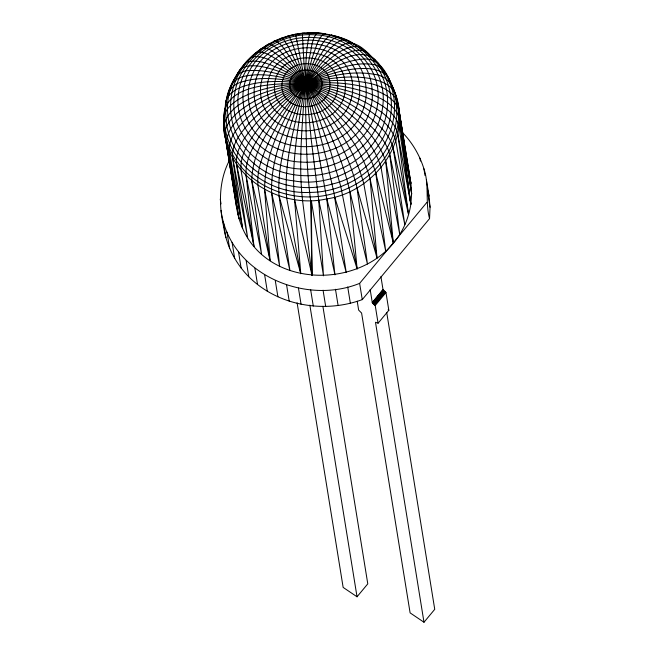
<?xml version="1.0" encoding="UTF-8"?>
<svg xmlns="http://www.w3.org/2000/svg" width="655" height="655" viewBox="0 0 655 655"><rect width="100%" height="100%" fill="white"/><g stroke="black" fill="none" stroke-linecap="round" stroke-linejoin="round"><path stroke-width="0.98" d="M229.365 160.5C218.745 180.805 218.696 204.728 223.658 226.646C226.335 245.535 235.407 263.204 248.777 276.754C277.892 305.86 324.11 313.622 362.256 299.613L429.557 218.59C425.054 202.207 429.508 185.013 423.916 168.785C419.56 154.826 411.93 141.914 401.531 131.598M429.557 218.59L430.04 207.275L429.033 196.041L426.405 179.797M224.28 124.245C217.198 81.9 278.825 83.332 305.697 83.774C328.523 85.453 351.424 90.169 372.171 100.1C383.191 105.914 395.956 113.421 398.977 126.489L410.841 204.245C396.668 294.513 252.502 301.726 236.774 208.585L225.197 136.911C219.867 122.313 230.789 109 242.98 102.426C262 91.25 283.959 86.198 305.697 83.774C327.95 81.687 350.875 82.358 372.31 89.211C383.281 93.125 396.414 99.224 399.165 111.751L410.931 183.4L411.635 193.806L410.841 204.245L397.765 133.808C393.811 118.244 378.328 109.5 365.253 102.245C346.585 92.871 326.288 87.025 305.697 83.774C285.293 80.925 263.916 79.828 244.02 86.116C235.055 89.006 224.239 95.925 225.525 106.724M230.151 89.006C242.997 50.934 286.137 26.871 325.494 33.888L317.176 32.922C311.379 39.382 311.6 49.42 309.397 57.493C306.589 73.876 304.829 90.423 303.429 106.978C301.325 138.008 298.967 169.35 302.544 200.348L312.042 275.436L311.313 200.504L323.496 275.837L318.739 200.053L311.166 139.056L303.985 63.461L302.422 35.1L302.675 33.184L304.804 33.233M223.994 126.178C225.295 176.293 280.266 209.559 326.788 198.891C374.013 192.054 412.609 141.046 395.464 94.009C389.545 80.213 383.028 58.303 364.467 59.032C345.414 59.982 328.114 69.561 312.238 79.37C292.441 92.322 274.412 108.149 259.642 126.677C250.431 139.269 239.795 153.63 240.999 170.071L253.993 246.337L246.108 175.646C244.831 158.985 254.566 143.944 263.081 130.435C275.043 113.012 289.575 97.415 305.697 83.774C324.135 70.634 364.115 35.288 381.488 68.112L380.211 66.72M399.165 111.751L411.635 193.806L399.427 118.498L410.841 204.245L399.444 119.112C395.71 104.104 379.499 97.3 366.391 92.347C346.896 85.821 326.19 83.521 305.697 83.774C284.221 84.38 262.229 87.377 242.776 96.981C237.102 100.002 231.641 103.695 227.662 108.82C222.733 114.666 223.592 122.559 224.166 129.624L236.774 208.585L236.447 203.861M224.747 108.206L223.887 122.264M225.385 104.21L226.843 98.823M267.24 44.818L268.427 44.196C277.892 45.793 283.435 55.642 289.723 62.037C300.285 75.129 309.569 89.195 318.33 103.531C333.706 130.247 349.844 157.495 357 187.748L367.439 264.039L349.876 191.465C342.483 158.453 327.451 127.709 312.82 97.407C305.607 83.291 298.066 69.307 289.289 56.093C284.974 50.853 281.666 43.074 274.805 40.872L273.888 41.347L288.036 36.131L295.471 34.224L295.667 34.764L310.061 106.585L326.788 198.891L334.959 274.863L318.739 200.053M247.762 61.431C252.478 54.005 261.222 49.24 268.427 44.196M229.651 90.898L227.326 97.03C229.954 85.437 235.382 70.036 249.915 70.552C269.303 69.586 288.069 76.422 305.697 83.774C327.197 93.329 347.584 105.627 365.375 121.077C375.479 130.517 386.54 140.899 389.782 154.875L404.815 224.526L393.147 148.063C389.103 131.991 374.726 121.339 362.149 111.849C342.647 98.365 320.876 88.261 298.205 81.4C280.43 76.537 261.361 72.148 243.046 76.594C226.876 80.647 225.819 101.509 224.354 114.887M242.325 67.833C244.88 61.897 250.709 57.935 255.401 53.685M236.668 75.472C210.132 119.267 244.724 175.982 293.53 180.813C341.558 189.876 396.005 150.175 391.101 99.02C389.013 77.609 376.396 56.142 357.098 46.341C339.904 46.841 327.328 61.562 315.669 72.517C297.763 91.667 282.78 113.528 271.064 136.977C264.186 152.107 256.49 168.31 257.947 185.365L270.13 260.665L264.579 189.41C264.702 148.267 288.069 110.908 310.069 77.593C320.082 64.722 330.39 50.55 345.644 43.598C357.466 40.176 368.962 53.718 375.937 61.66M233.786 80.303L234.777 78.698M235.759 77.102C239.558 69.209 245.469 63.142 251.561 57.116C262.851 54.545 273.454 62.135 282.919 67.252C297.591 76.479 310.945 87.664 323.488 99.585C344.325 121.085 367.373 143.772 375.847 173.321L393.278 242.858L385.754 161.384C374.087 127.553 341.124 106.495 312.558 87.688C296.813 78.584 280.193 70.339 262.254 66.704C254.025 65.279 241.155 64.051 237.74 73.9L238.887 72.386M253.886 54.848C259.814 47.889 269.827 55.593 275.861 58.794C291.057 68.865 304.141 81.76 316.521 95.049C337.939 120.045 361.011 146.311 370.042 178.643L385.672 250.898L375.847 173.321M221.038 210.402C228.98 273.053 304.125 305.901 359.628 283.369L426.929 202.346M383.011 289.567L385.967 292.548L388.833 310.273L378.091 323.202L375.225 305.484L372.269 302.504L383.011 289.567L380.915 276.615M372.327 302.716L383.069 289.78M372.449 302.97L383.2 290.034M372.638 303.249L383.38 290.312M372.867 303.543L383.609 290.607M373.145 303.854L383.887 290.918M373.465 304.166L384.207 291.229M373.8 304.469L384.55 291.532M374.161 304.755L384.911 291.819M374.529 305.017L385.271 292.081M375.225 305.484L385.967 292.548M297.108 302.79L343.146 587.412L357.032 596.779L367.782 583.851L322.882 306.294M357.212 301.226L358.645 310.085L361.601 313.065L410.104 612.875L423.99 622.25L434.74 609.314L386.72 312.533M258.43 51.368C262.721 44.655 270.826 49.755 275.518 53.399C288.921 63.674 299.933 76.668 310.527 89.719C331.938 118.416 354.339 148.398 363.746 183.465L377.01 258.005L357 187.748M288.036 36.131L288.388 35.861L289.69 37.491L293.022 45.203L303.592 76.881L316.586 121.683L326.452 159.386L334.05 193.331L346.225 272.546L326.788 198.891M280.839 38.449L281.478 38.088L283.533 39.472L288.372 46.701L300.146 70.822L314.343 105.406L330.366 150.429L340.796 186.536L357.114 268.918L334.697 197.065M334.091 36.295L331.397 35.092C322.383 39.112 319.517 50.312 315.137 58.361C308.497 73.884 303.462 90.038 299.081 106.315C291.925 136.207 284.114 166.968 286.653 197.925L300.784 273.675L294.529 199.472C291.377 165.813 297.165 132.007 302.651 98.88C305.631 83.251 309.029 67.662 313.966 52.523C316.766 46.177 318.002 37.556 324.348 33.708C335.36 35.902 347.608 38.326 356.345 45.727M295.413 34.428L302.913 33.34M307.637 33.061L318.019 33.069M310.47 32.889L309.93 32.75C303.633 56.584 306.663 82.456 305.639 107.035C306.163 138.23 306.54 169.563 310.642 200.545L312.042 275.436L294.529 199.472M331.397 35.092C362.387 41.83 388.472 70.314 387.58 102.827C387.334 135.978 360.88 164.495 329.621 172.601C298.033 181.648 260.453 170.889 241.711 143.06C224.731 118.932 227.711 84.315 246.853 62.282C258.504 58.524 270.49 64.853 281.02 69.332C296.74 77.085 311.256 87.082 324.921 98.004C347.134 117.474 372.253 138.295 381.095 167.557L393.278 242.858M342.344 38.76L345.005 39.783M355.321 44.483C350.974 43.271 347.404 38.645 342.573 39.881C338.029 41.257 334.41 44.524 331.037 47.725C318.993 60.219 310.175 75.382 302.029 90.587C286.841 122.518 270.417 156.725 271.62 192.873L279.652 266.233L264.579 189.41M359.603 47.045L363.378 50.329M388.137 309.799L388.833 310.273M378.091 323.202L375.487 322.268L423.99 622.25M341.46 38.416C333.935 33.962 327.868 45.015 323.791 49.805C313.671 64.771 306.393 81.433 299.793 98.184C288.863 129.428 277.032 162.137 278.997 195.714L289.928 270.597L271.62 192.873M364.131 50.893L365.654 52.023M367.93 53.726L375.02 59.875M369.445 54.856C362.927 46.464 350.793 51.254 342.999 55.028C326.632 63.56 312.836 76.193 300.195 89.473C278.44 115.272 252.232 145.246 251.774 180.764L261.525 253.993L246.108 175.646M378.009 63.093C382.659 69.315 388.087 75.358 390.478 82.874M382.045 68.857L383.167 70.355M384.288 71.845L385.967 74.089M397.519 104.309C396.431 94.803 392.607 85.952 388.259 77.527C384.141 71.772 380.498 64.87 372.441 64.378C354.068 61.816 336.04 69.012 319.607 76.43C296.101 87.901 274.38 103.367 256.613 122.632C246.804 134.242 235.325 147.883 236.496 164.061L247.647 237.806L232.631 157.691C231.387 144.174 240.827 132.67 249.236 123.165C263.31 108.378 280.397 96.768 298.426 87.344C316.029 78.428 334.844 71.305 354.535 68.931C365.171 68.005 377.378 67.752 386.049 74.997C410.701 118.072 378.197 173.812 332.183 184.047C289.305 197.343 235.358 172.396 226.859 126.186C225.091 111.26 222.684 87.737 240.917 82.211C259.339 76.136 279.267 78.616 297.959 82.055C321.073 86.878 343.597 95.057 363.943 107.109C376.822 115.493 391.796 125.195 395.816 141.022L408.548 214.545L393.147 148.063M278.997 195.714L300.784 273.675M409.735 177.841L410.931 183.4L398.142 104.464C395.202 90.406 390.323 75.792 373.686 74.252C353.405 70.658 332.683 75.129 313.311 81.13C291.205 88.474 269.95 99.044 251.864 113.831C241.171 123.336 228.276 135.397 229.447 151.002L242.612 228.57L232.631 157.691M251.774 180.764L270.13 260.665M427.371 188.697L429.033 196.041M236.496 164.061L253.993 246.337M224.313 124.868L223.912 122.878L224.395 125.891M385.754 161.384L399.697 234.015L389.782 154.875M224.288 115.452C222.954 160.098 266.806 194.691 309.561 192.398C353.053 192.636 396.529 157.511 396.856 112.357C396.013 103.228 397.307 91.217 388.497 85.559C383.069 81.809 376.666 79.828 370.247 78.551C351.391 75.309 332.052 77.609 313.54 81.777C291.09 87.189 269.148 95.81 250.185 109.148C239.828 116.999 228.284 126.783 226.769 140.547C239.673 184.391 291.983 206.063 334.05 193.331C356.803 187.052 377.337 172.069 388.898 151.321C397.282 135.364 402.088 115.231 395.571 97.955C385.508 84.839 367.496 82.35 352.112 80.761C331.193 79.37 310.134 82.014 289.911 87.385C271.817 92.453 253.845 99.535 239.059 111.383C234.162 115.542 229.627 120.324 226.859 126.186C223.281 131.974 226.867 137.992 226.957 144.051L242.612 228.57M224.166 129.624L226.27 141.726M226.614 143.74L226.966 145.754M227.318 147.768L227.67 149.79M225.197 136.911L238.969 218.77L226.957 144.051M423.916 168.785L424.997 175.474M427.412 191.039L430.04 207.275M419.994 158.174L420.453 161.04M370.173 289.551L372.269 302.504M359.628 283.369L362.256 299.613M347.723 286.972L350.351 303.216M335.475 289.264L338.103 305.508M323.062 290.214L325.691 306.458M310.658 289.805L313.286 306.049M309.848 305.099L357.032 596.779M298.443 288.044L301.071 304.288M286.595 284.958L289.223 301.194M275.28 280.586L277.908 296.83M264.669 275.002L267.297 291.246M254.91 268.272L257.538 284.516M246.149 260.51L248.777 276.754M238.502 251.815L241.13 268.059M232.083 242.317L234.711 258.553M226.99 232.148L229.61 248.392M220.26 199.145L221.038 203.918M223.29 221.456L225.918 237.7M398.142 104.464L404.217 143.895M404.528 145.918L404.839 147.94M405.15 149.962L405.461 151.985M405.772 154.007L406.084 156.029M406.395 158.051L406.706 160.074M407.025 162.096L407.336 164.118M397.765 133.808L408.548 214.545M396.381 97.317L396.905 101.329M349.876 191.465L357.114 268.918M370.042 178.643L377.01 258.005M223.339 221.955L223.658 226.646M234.294 96.326C229.094 134.439 263.834 167.975 300.768 168.982C338.463 172.24 378.451 145.082 382.757 106.184C387.948 68.071 353.209 34.535 316.283 33.528C278.58 30.261 238.592 57.427 234.294 96.326M238.395 93.812C233.516 129.592 266.127 161.064 300.784 162.014C336.171 165.068 373.71 139.572 377.747 103.072C382.618 67.293 350.016 35.82 315.35 34.871C279.963 31.808 242.432 57.304 238.395 93.812M243.12 91.528C237.675 171.725 362.452 175.491 372.171 100.1C377.616 19.912 252.838 16.146 243.12 91.528M248.433 89.498C243.464 162.604 357.212 166.034 366.071 97.317C371.041 24.21 257.292 20.78 248.433 89.498M254.287 87.737C249.244 152.893 352.243 156.111 359.521 94.721C364.557 29.565 261.566 26.339 254.287 87.737M260.625 86.247C256.22 143.167 346.192 145.983 352.554 92.355C356.959 35.435 266.986 32.619 260.625 86.247M267.404 85.06C263.073 132.957 340.534 135.61 345.242 90.226C349.573 42.329 272.112 39.677 267.404 85.06M274.56 84.167C271.047 122.984 333.829 125.138 337.636 88.359C341.149 49.543 278.375 47.397 274.56 84.167M282.027 83.594C279.366 113.004 326.927 114.633 329.817 86.771C332.478 57.362 284.917 55.732 282.027 83.594M289.756 83.332C287.709 102.802 320.238 104.194 321.842 85.469C323.889 65.999 291.352 64.608 289.756 83.332M297.665 83.398C296.641 93.166 312.975 93.87 313.778 84.462C314.801 74.695 298.467 73.99 297.665 83.398"/></g></svg>
